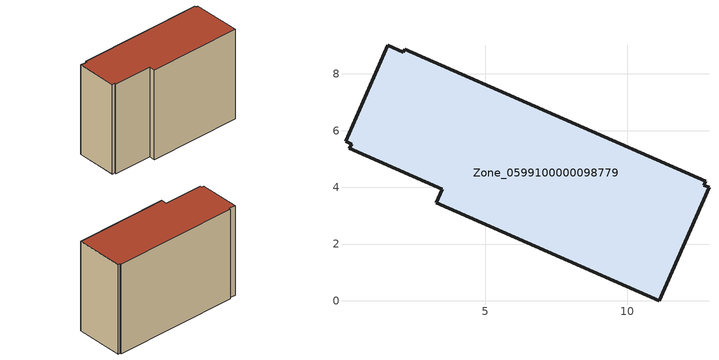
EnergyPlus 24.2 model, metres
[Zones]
Zone_0599100000098779
 floor ground (C_G): 2.16,8.87 12.77,4.21 12.7,4.08 12.88,4 11.12,0 3.27,3.45 3.48,3.93 0.2,5.38 0.28,5.52 0.07,5.62 1.56,9.01 2.11,8.77 z0
 wall outside (C_F): 3.27,3.45 11.12,0 12.88,4 12.7,4.08 12.77,4.21 2.16,8.87 2.11,8.77 1.56,9.01 0.07,5.62 0.28,5.52 0.2,5.38 3.48,3.93 3.27,3.45 z0:8.53
 roof outside (C_R): 12.77,4.21 2.16,8.87 2.11,8.77 1.56,9.01 0.07,5.62 0.28,5.52 0.2,5.38 3.48,3.93 3.27,3.45 11.12,0 12.88,4 12.7,4.08 z8.53
[BUILDING]
Pand.0599100000098779: North Axis=0; Terrain=City; Loads Convergence Tolerance Value=0.04; Temperature Convergence Tolerance Value=0.4; Solar Distribution=FullExterior; Maximum Number of Warmup Days=25; Minimum Number of Warmup Days=1
[Site:Location]
Rotterdam.The.Hague.AP_ZH_NLD Design_Conditions: Latitude=51.96; Longitude=4.45; Time Zone=1; Elevation=-4.5
[SITE:GROUNDTEMPERATURE:BUILDINGSURFACE]
18, 18, 18, 18, 18, 18, 18, 18, 18, 18, 18, 18
[MATERIAL] Thermal Absorptance=0.9; Solar Absorptance=0.7; Visible Absorptance=0.7
Name | Roughness | Thickness | Conductivity | Density | Specific Heat
G.TI.1946-1964 | MediumSmooth | 0.15 | 1 | 540 | 1210
F.TI.1946-1964 | Rough | 0.3 | 0.857143 | 1920 | 840
R.TI.1946-1964 | MediumRough | 0.2 | 0.277778 | 1500 | 1000
[CONSTRUCTION]
C_G: G.TI.1946-1964
C_F: F.TI.1946-1964
C_R: R.TI.1946-1964
[ZONE]
Zone_0599100000098779: Type=1; Multiplier=1; Ceiling Height=Autocalculate; Volume=Autocalculate; Floor Area=autocalculate; Part of Total Floor Area=Yes
[ZONEINFILTRATION:DESIGNFLOWRATE]
Infil_Zone_0599100000098779: Zone or ZoneList or Space or SpaceList=Zone_0599100000098779; Schedule=AlwaysOn; Design Flow Rate Calculation Method=Flow/Area; Flow Rate per Floor Area=0.003; Constant Term Coefficient=1; Temperature Term Coefficient=0; Velocity Term Coefficient=0; Velocity Squared Term Coefficient=0
[HVACTEMPLATE:ZONE:IDEALLOADSAIRSYSTEM]
Zone_0599100000098779: Maximum Heating Supply Air Temperature=50; Minimum Cooling Supply Air Temperature=13; Maximum Heating Supply Air Humidity Ratio=0.0156; Minimum Cooling Supply Air Humidity Ratio=0.0077; Heating Limit=NoLimit; Cooling Limit=NoLimit; Dehumidification Control Type=ConstantSensibleHeatRatio; Cooling Sensible Heat Ratio=0.7; Dehumidification Setpoint=60; Humidification Control Type=None; Humidification Setpoint=30; Outdoor Air Method=None; Outdoor Air Flow Rate per Person=0.00944; Outdoor Air Flow Rate per Zone Floor Area=0; Outdoor Air Flow Rate per Zone=0; Demand Controlled Ventilation Type=None; Outdoor Air Economizer Type=NoEconomizer; Heat Recovery Type=None; Sensible Heat Recovery Effectiveness=0.7; Latent Heat Recovery Effectiveness=0.65
[ZONECONTROL:THERMOSTAT]
ThermostatControl_Zone_0599100000098779: Zone or ZoneList=Zone_0599100000098779; Control Type Schedule=DualSetpointControlType; Control 1=Thermostat_Zone_0599100000098779; Temperature Difference Between Cutout And Setpoint=0
[THERMOSTATSETPOINT:DUALSETPOINT]
Thermostat_Zone_0599100000098779: Heating Setpoint Temperature Schedule=HeatingSetpoint_Zone_0599100000098779; Cooling Setpoint Temperature Schedule=CoolingSetpoint_Zone_0599100000098779
[SCHEDULE:COMPACT]
HeatingSetpoint_Zone_0599100000098779: Through: 12/31, For: AllDays, Until: 24:00, 21
CoolingSetpoint_Zone_0599100000098779: Through: 12/31, For: AllDays, Until: 24:00, 24
DualSetpointControlType: Through: 12/31, For: AllDays, Until: 24:00, 4
AlwaysOn: Through: 12/31, For: AllDays, Until: 24:00, 1
